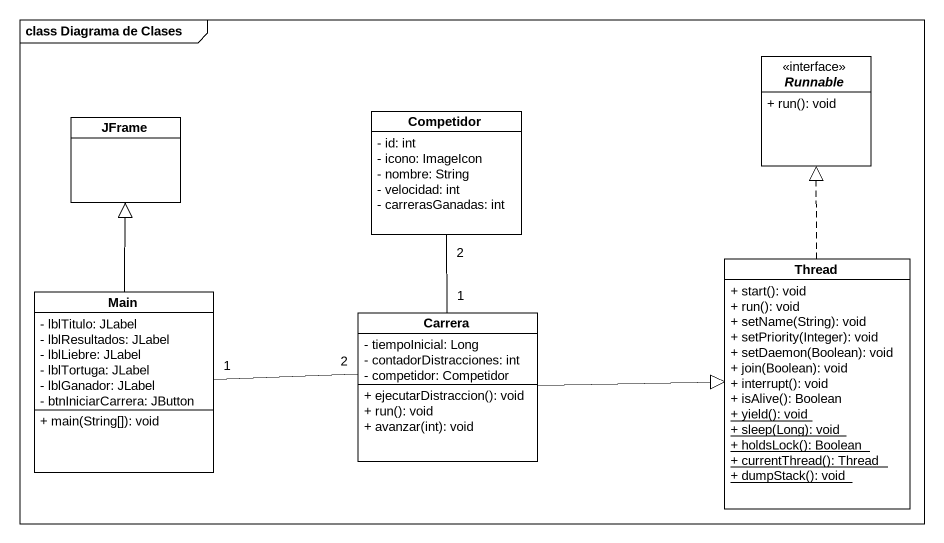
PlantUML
@startuml
mainframe class Diagrama de Clases
hide circle
hide empty members
skinparam classAttributeIconSize 0
interface Runnable {
  + run(): void
}
class JFrame
class Competidor {
  - id: int
  - icono: ImageIcon
  - nombre: String
  - velocidad: int
  - carrerasGanadas: int
}
class Main {
  - lblTitulo: JLabel
  - lblResultados: JLabel
  - lblLiebre: JLabel
  - lblTortuga: JLabel
  - lblGanador: JLabel
  - btnIniciarCarrera: JButton
  + main(String[]): void
}
class Thread {
  + start(): void
  + run(): void
  + setName(String): void
  + setPriority(Integer): void
  + setDaemon(Boolean): void
  + join(Boolean): void
  + interrupt(): void
  + isAlive(): Boolean
  {static} + yield(): void
  {static} + sleep(Long): void
  {static} + holdsLock(): Boolean
  {static} + currentThread(): Thread
  {static} + dumpStack(): void
}
class Carrera {
  - tiempoInicial: Long
  - contadorDistracciones: int
  - competidor: Competidor
  + ejecutarDistraccion(): void
  + run(): void
  + avanzar(int): void
}
Main -up-|> JFrame
Main "1" -right- "2" Carrera
Thread .up.|> Runnable
Carrera "1" -up- "2" Competidor
Carrera -right-|> Thread
@enduml
